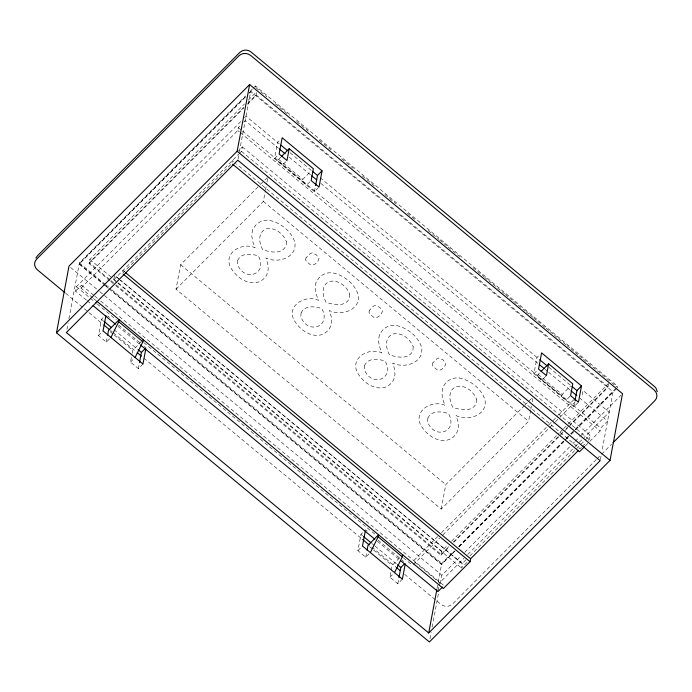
<?xml version="1.0" encoding="UTF-8"?>
<svg xmlns="http://www.w3.org/2000/svg" width="692" height="692" viewBox="0 0 692 692"><rect width="100%" height="100%" fill="white"/><g stroke="black" fill="none" stroke-linecap="round" stroke-linejoin="round"><path stroke-width="0.52" stroke-dasharray="3.46 2.59" d="M66.951 329.366L68.136 323.017M68.932 318.787L79.39 262.891L245.539 95.911M86.396 300.112L75.592 291.15L76.423 286.722L241.482 120.84M92.65 297.742L81.016 288.097L81.569 285.147L94.034 295.484M109.872 280.753L89.069 263.514L89.848 259.379L244.518 103.93M109.621 338.786L106.334 342.082L98.463 335.551L101.499 319.315L105.435 315.362M117.086 282.518L113.739 279.784L114.595 275.338M106.334 342.082L107.26 337.16M142.967 364.027L138.374 368.646L130.494 362.115L131.419 357.193M132.155 353.257L132.708 350.308L142.517 340.438M138.374 368.646L139.326 363.568M530.678 410.088L528.576 421.316L441.237 509.096L176.019 289.204L180.612 264.707L259.595 185.326M81.016 288.097L237.771 130.563L238.316 127.605L240.392 125.529M238.013 159.16L239.198 152.811M239.397 151.756L250.686 91.456L613.051 391.897L601.962 451.141M239.25 153.641L241.551 151.332L242.382 146.903L238.558 150.744M255.227 87.131L255.443 85.946L617.818 386.395L617.593 387.572L615.932 386.197M256.559 92.486L255.936 95.807L247.554 104.233M176.019 289.204L263.358 201.433L265.27 191.226M265.46 190.205L266.801 183.051M266.991 182.031L267.942 176.927L264.906 179.981M318.372 187.74L314.428 191.701L274.516 158.606L277.553 142.379L280.182 139.732M285.675 161.841L282.397 165.146L278.245 161.409L278.625 159.342L280.891 157.067M309.834 181.875L306.547 185.171L302.395 181.434L302.785 179.366L311.089 171.019M314.428 191.701L315.569 185.612M369.052 553.885L365.774 557.181L357.894 550.65L360.93 534.414L363.56 531.776M365.774 557.181L366.691 552.268M402.407 579.126L397.805 583.745L389.933 577.214L391.032 571.307M391.222 570.329L392.139 565.407L401.957 555.538M397.805 583.745L398.756 578.668M441.237 509.096L445.821 484.599L524.043 405.979M115.694 285.58L440.934 555.243L441.712 551.117L447.041 545.754M437.041 588.555L438.027 583.261M438.226 582.206L441.755 563.331L453.952 551.083M438.148 590.613L438.884 586.678M439.065 585.692L439.619 582.742L463.96 558.28M429.974 638.785L431.159 632.427M432.154 627.134L438.693 592.196M440.276 583.728L441.859 575.26L460.915 556.108M577.803 402.839L573.867 406.801L533.947 373.706L536.992 357.479L539.613 354.832M530.868 409.067L531.439 406.005M532.2 401.922L533.16 396.819M545.772 376.284L541.827 380.245L537.675 376.509L538.065 374.441L539.57 372.919M569.923 396.308L565.987 400.27L561.835 396.533L562.215 394.466L570.528 386.119M573.867 406.801L574.81 401.732M582.154 394.924L582.984 390.496L609.237 412.268L584.143 437.491M242.364 146.92L590.042 435.156L589.195 439.602L586.911 441.894M608.424 384.224L607.801 387.546L564.369 431.194M589.8 441.384L600.137 431.004L600.691 428.054L607.585 421.117L580.156 398.384M600.379 459.609L601.175 455.371M250.115 91.309L252.398 89.017M253.16 88.247L255.443 85.946M245.349 96.819L79.225 263.773L103.324 283.763M249.163 92.987L250.686 91.456M245.314 97.088L79.165 264.076L104.933 285.433M249.129 93.256L252.943 89.432M248.324 100.098L255.945 92.443M243.913 107.174L89.242 262.623L110.037 279.871M247.719 103.35L256.101 94.925L607.965 386.655L569.871 424.949M89.069 263.514L243.748 108.064M244.527 117.778L246.041 116.247L279.326 143.841M75.592 291.15L81.569 285.147M243.835 122.06L245.219 120.676L278.461 148.244M113.739 279.784L238.723 154.169M176.348 219.26L122.406 273.47L122.96 270.52L124.621 271.904M177.109 218.499L231.811 163.52L232.356 160.57L235.687 163.329M98.463 335.551L103.056 330.932M274.516 158.606L278.452 154.653M260.348 184.565L264.145 180.75M130.494 362.115L135.096 357.496M357.894 550.65L362.487 546.031M533.947 373.706L537.234 370.41M524.804 405.218L532.399 397.58M389.933 577.214L394.526 572.595M437.699 536.508L413.358 560.97L439.619 582.742M441.505 532.684L547.995 425.658M548.756 424.897L557.882 415.719M558.643 414.958L573.858 399.665M413.288 564.637L439.801 537.995M442.845 534.933L554.655 422.553M555.417 421.791L559.222 417.968M559.984 417.207L575.545 401.568M451.617 541.161L559.049 433.183M559.811 432.422L562.856 429.36M563.617 428.59L567.431 424.758M568.193 423.997L608.571 383.411M448.719 546.706L441.107 554.361L115.858 284.697M453.295 542.104L559.966 434.905M560.728 434.135L563.011 431.834M566.056 428.772L569.109 425.71M440.934 555.243L449.316 546.818M453.891 542.225L559.041 436.557M559.802 435.787L563.608 431.955M458.528 546.481L565.226 439.247M565.987 438.477L569.801 434.645M570.563 433.884L574.369 430.052M575.13 429.291L616.287 387.927M454.549 551.204L441.591 564.222L109.146 288.581M459.116 546.602L564.283 440.916M565.044 440.147L568.089 437.084M571.142 434.022L613.051 391.897M455.258 550.728L441.539 564.516L110.755 290.259M459.064 546.896L565.771 439.662M566.532 438.892L570.338 435.06M571.099 434.299L574.914 430.467M575.675 429.706L616.832 388.342M464.73 552.277L569.923 446.556M572.967 443.494L574.49 441.963M575.251 441.193L579.827 436.6M580.588 435.83L620.992 395.227M467.766 554.456L574.248 447.43M575.009 446.669L583.382 438.261M466.062 559.759L462.23 563.608L120.391 280.182M469.842 555.961L580.138 445.112M580.899 444.351L590.042 435.156M467.083 562.328L461.408 568.037L462.256 563.582L120.408 280.156M581.436 447.395L580.026 448.823L236.517 164.013M582.145 446.686L586.15 442.655M585.371 445.838L589.065 442.127M596.296 459.54L452.594 603.969A8.399 7.586 10.6 0 1 440.769 604.289L403.349 573.261M597.058 458.77L600.864 454.955M601.625 454.186L611.503 444.255M459.116 377.953C470.543 380.142 481.485 388.705 485.023 399.95C487.523 415.468 467.87 421.463 456.08 415.615L457.983 421.67L458.381 427.146L457.178 431.972A17.084 15.432 10.6 0 1 449.246 439.532C437.387 443.607 425.061 433.927 420.07 423.677C414.534 409.275 433.348 399.76 445.233 405.443C440.89 397.372 440.069 385.66 448.909 380.306A14.835 13.399 10.6 0 1 459.116 377.953M256.057 87.823L266.861 96.776M275.174 103.67L289.299 115.382M296.781 121.584L308.416 131.229M319.22 140.191L330.854 149.835M341.658 158.797L353.301 168.441M362.444 176.019L375.739 187.048M384.882 194.625L395.686 203.586M407.32 213.231L416.463 220.817M428.097 230.462L438.901 239.415M439.731 240.107L443.062 242.866M443.892 243.549L447.214 246.309M448.044 247.001L459.678 256.645M472.982 267.674L483.786 276.627M484.616 277.319L487.938 280.078M488.768 280.762L492.099 283.521M492.929 284.213L504.563 293.858M505.394 294.55L508.715 297.3M509.546 297.993L512.876 300.752M513.706 301.435L525.34 311.089M526.171 311.772L529.492 314.531M530.323 315.215L532.823 317.282M533.653 317.974L536.975 320.733M537.805 321.417L545.287 327.619M546.118 328.311L549.439 331.07M550.27 331.753L553.6 334.513M554.43 335.205L557.752 337.955M558.582 338.647L566.065 344.85M566.895 345.542L570.217 348.292M571.047 348.984L574.377 351.744M575.208 352.427L578.529 355.186M579.36 355.878L582.69 358.629M583.52 359.321L610.941 382.062M611.78 382.754L615.101 385.505M290.026 152.716L311.772 170.742M320.085 177.636L538.895 359.053M548.877 367.331L571.082 385.738M289.265 157.196L310.872 175.119M320.846 183.389L537.771 363.239M545.253 369.442L547.744 371.509M548.574 372.192L570.182 390.115M278.625 159.342L302.785 179.366M538.065 374.441L562.215 394.466M238.316 127.605L241.646 130.364M242.477 131.056L600.691 428.054M278.245 161.409L302.395 181.434M537.675 376.509L561.835 396.533M237.771 130.563L239.432 131.938M240.262 132.63L600.137 431.004M241.534 151.349L589.212 439.576M263.358 201.433L528.576 421.316M180.612 264.707L445.821 484.599M89.848 259.379L112.303 278.002M113.133 278.686L117.294 282.137M118.124 282.829L441.712 551.117M117.9 283.227L461.426 568.011M110.867 280.554L115.028 284.005M110.703 281.445L114.863 284.888M79.39 262.891L105.158 284.256M105.988 284.94L110.971 289.074M111.801 289.766L441.755 563.331M104.155 284.447L108.315 287.898M105.764 286.125L109.924 289.567M70.653 267.493L98.956 290.951M99.786 291.643L441.859 575.26M94.865 296.167L97.364 298.235M100.686 300.994L443.935 585.588M93.481 298.434L95.98 300.501M76.423 286.722L96.387 303.278M97.217 303.97L116.36 319.834M143.815 342.601L375.929 535.046M403.384 557.813L412.536 565.399M107.753 316.08L109.422 317.455M118.566 325.041L140.191 342.964M144.343 346.415L146.003 347.791M365.532 529.795L367.192 531.179M378.005 540.141L401.282 559.439M402.113 560.131L403.782 561.515M87.227 300.795L91.387 304.246M117.977 326.295L139.594 344.209M377.287 541.291L399.734 559.897M101.499 319.315L103.16 320.699M113.972 329.66L137.25 348.958M360.93 534.414L362.591 535.798M371.742 543.376L374.234 545.452M375.064 546.135L396.689 564.067M65.714 293.322L103.134 324.349M110.625 330.56L112.286 331.935M113.116 332.627L136.402 351.934M143.884 358.136L361.769 538.783M371.751 547.061L395.867 567.059M110.158 331.615L113.376 334.279M114.18 334.954L132.708 350.308M369.589 546.715L372.815 549.379M373.619 550.053L392.139 565.407M286.393 241.586L286.151 245.513C282.085 254.838 270.356 252.182 262.718 249.795C258.998 243.126 257.424 232.443 266.117 228.931C274.724 226.742 283.495 233.818 286.393 241.586M349.789 294.143L349.538 298.07C345.472 307.395 333.743 304.74 326.105 302.352C322.385 295.683 320.811 285 329.504 281.488C338.12 279.3 346.882 286.376 349.789 294.143M413.176 346.701L412.925 350.628C408.86 359.952 397.139 357.297 389.492 354.909C385.773 348.24 384.198 337.558 392.9 334.046C401.507 331.857 410.278 338.933 413.176 346.701M476.563 399.258L476.312 403.185C472.255 412.51 460.526 409.854 452.879 407.467C449.16 400.798 447.594 390.115 456.288 386.603C464.894 384.415 473.665 391.49 476.563 399.258M237.745 260.382L237.373 263.868C243.558 282.448 268.565 274.75 258.375 255.884C251.49 253.86 241.344 252.303 237.745 260.382M301.132 312.931L300.76 316.426C306.945 335.006 331.952 327.307 321.763 308.442C314.877 306.418 304.731 304.861 301.132 312.931M364.528 365.488L364.156 368.974C370.332 387.563 395.348 379.865 385.15 360.999C378.273 358.975 368.127 357.418 364.528 365.488M427.916 418.046L427.544 421.532C433.728 440.121 458.735 432.422 448.537 413.557C441.66 411.532 431.514 409.967 427.916 418.046M252.667 229.692L251.654 235.003L252.554 241.015L255.063 247.771C243.177 242.088 224.364 251.603 229.9 266.005C234.891 276.255 247.217 285.943 259.085 281.86A17.084 15.432 10.6 0 0 267.017 274.3L268.211 269.473L267.813 264.007L265.918 257.952C277.7 263.79 297.352 257.805 294.853 242.287C291.315 231.033 280.372 222.469 268.946 220.281A14.835 13.399 10.6 0 0 258.739 222.634L255.85 224.995L252.667 229.692M316.062 282.25L315.05 287.561L315.95 293.572L318.45 300.328C306.565 294.645 287.751 304.16 293.296 318.562C298.287 328.812 310.613 338.492 322.472 334.418A17.084 15.432 10.6 0 0 330.404 326.858L331.598 322.031L331.2 316.564L329.305 310.5C341.095 316.348 360.74 310.362 358.24 294.844C354.702 283.59 343.76 275.027 332.342 272.838A14.835 13.399 10.6 0 0 322.135 275.191L319.237 277.553L316.062 282.25M379.45 334.798L378.438 340.118L379.337 346.13L381.837 352.885C369.96 347.202 351.138 356.717 356.683 371.12C361.674 381.37 374 391.049 385.859 386.975A17.084 15.432 10.6 0 0 393.791 379.415L394.994 374.588L394.587 369.121L392.693 363.058C404.483 368.905 424.127 362.919 421.636 347.393C418.089 336.148 407.147 327.584 395.729 325.396A14.835 13.399 10.6 0 0 385.522 327.748L382.633 330.11L379.45 334.798M306.098 257.701L305.553 259.569L306.279 261.317L310.474 264.811L312.403 265.278C315.517 264.43 318.329 261.749 319.038 258.574L316.391 254.838L312.187 252.857L310.258 253.514L306.098 257.701M369.493 310.258L368.948 312.127L369.666 313.874L373.87 317.36L375.799 317.836C378.905 316.988 381.724 314.306 382.434 311.132L379.787 307.395L375.583 305.414L373.645 306.072L369.493 310.258M432.881 362.816L432.336 364.675L433.054 366.431L437.257 369.917L439.186 370.393C442.292 369.545 445.112 366.864 445.821 363.689L443.174 359.952L438.97 357.972L437.033 358.629L432.881 362.816M119.578 279.464L115.426 276.022L119.56 279.49"/><path stroke-width="1.04" d="M56.51 332.809L68.992 266.109L249.639 84.545L622.515 393.696L610.033 460.396L429.377 641.96L56.51 332.809L237.157 151.245L249.639 84.545M105.902 315.716L103.056 330.932L142.967 364.027L145.813 348.803M107.623 335.196L108.549 330.274L119.119 319.652L118.73 321.719L110.936 337.462M135.096 357.496L142.889 341.744L143.279 339.677M139.516 362.556L141.41 352.41L145.355 348.448M289.195 148.711L286.99 160.518L279.11 153.987L282.154 137.751L322.065 170.846L319.029 187.082L311.149 180.551L313.355 168.744L289.195 148.711L281.644 156.305M315.569 185.612L317.464 175.465L322.065 170.846M365.341 530.816L362.487 546.031L402.407 579.126L405.252 563.902M367.063 550.296L367.98 545.374L378.55 534.752L378.169 536.819L370.367 552.562M394.526 572.595L402.329 556.844L402.709 554.776M398.947 577.656L400.841 567.509L404.785 563.548M428.72 632.981L600.18 460.664L237.814 160.224L66.354 332.541L428.72 632.981L436.842 589.61M96.811 301.193L443.382 588.537L470.067 561.722L470.621 558.773L125.451 272.587M548.635 363.81L546.421 375.618L538.549 369.087L541.585 352.859L581.496 385.946L578.46 402.182L570.58 395.651L572.794 383.844L548.635 363.81L541.083 371.405M575 400.711L576.903 390.565L581.496 385.946M35.941 258.073L37.541 255.72L239.795 52.445C242.84 49.495 248.039 49.244 251.213 52.134L654.546 386.543L655.938 388.03L657.288 391.681M442.447 587.093L437.958 591.591L400.564 560.589M470.534 558.859L578.547 450.302M584.636 446.582L579.472 451.772L232.642 164.212M613.026 442.724L654.848 400.694A8.399 7.586 10.6 0 0 654.061 389.925L250.729 55.516A8.399 7.586 10.6 0 0 238.913 55.836L36.659 259.111A8.399 7.586 10.6 0 0 37.437 269.88L64.884 292.638M280.883 145.13L287.638 150.735M312.481 171.331L317.593 175.569M539.725 359.745L547.208 365.947M571.912 386.43L577.163 390.781M279.291 148.927L285.113 153.754M311.703 175.803L316.694 179.937M539.431 364.615L544.414 368.75M571.012 390.798L576.834 395.625M237.157 151.245L610.033 460.396M123.237 274.162L470.067 561.722M118.73 321.719L142.889 341.744M378.169 536.819L402.329 556.844M93.048 305.622L115.486 324.228M140.424 344.901L374.796 539.224M103.99 321.382L111.473 327.593M138.089 349.65L141.41 352.41M363.43 536.482L370.912 542.692M397.519 564.75L400.841 567.509M103.973 325.041L109.794 329.868M137.232 352.626L141.393 356.069M362.599 539.475L369.251 544.993M396.698 567.743L400.019 570.502"/></g></svg>
